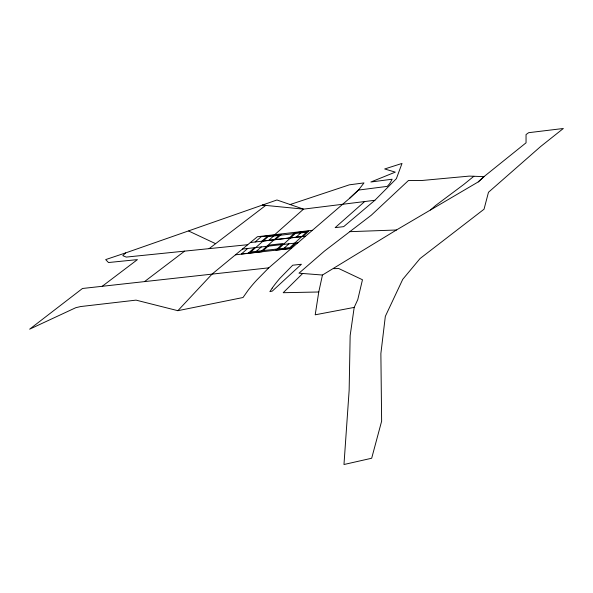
<?xml version="1.0" encoding="UTF-8"?>
<svg xmlns="http://www.w3.org/2000/svg" width="593" height="593" viewBox="0 0 593 593"><rect width="100%" height="100%" fill="white"/><g stroke="black" fill="none" stroke-linecap="round" stroke-linejoin="round"><path stroke-width="0.89" d="M333.503 268.651L338.759 268.54L362.471 279.748L357.772 299.628L354.191 307.404L350.152 335.631L349.144 390.335L343.977 464.512L371.678 458.241L381.633 421.171L380.876 353.547L385.331 316.358L402.729 279.355L420.022 258.578L484.036 209.218L488.476 192.273L540.705 146.471L563.35 128.488L528.667 132.684L526.043 134.552L526.05 142.809L483.977 176.64L478.255 181.903L396.428 230.002L322.459 275.033L298.976 273.188L324.46 251.084L371.27 215.229L408.51 180.457L422.142 180.472L469.3 176.106L483.977 176.64L478.269 181.903M322.459 275.033L318.767 291.993L315.202 314.809L354.191 307.404M268.777 267.836L256.828 279.992A461.258 146.048 -9.7 0 0 248.074 290.348L243.019 297.516L177.87 310.688L136.034 300.132L80.655 306.551L75.763 307.708L29.65 329.174L82.479 288.48L268.777 267.836L349.618 198.292L358.772 189.723L363.983 182.911L349.381 184.823L290.14 204.526M177.87 310.688L212.124 274.048L257.406 236.733L312.392 230.306M302.689 273.484L283.202 292.712L318.767 291.993M349.618 198.292L358.387 190.086L387.259 186.372L389.683 183.652L392.143 179.219L370.877 181.999L395.294 172.133L384.664 168.968L402.01 163.438L396.376 178.671L374.88 200.278L303.52 209.136L276.946 199.982L125.605 252.922L122.81 255.672L126.242 257.088L247.733 244.701M295.914 243.019L289.933 248.563L275.901 250.127L283.165 243.508L269.378 245.072L262.002 251.677L241.403 253.967L247.711 248.467M302.949 236.488L308.694 231.159L294.966 232.76L289.125 238.082M282.898 249.342L288.924 243.805M296.018 237.289L301.815 231.959M278.51 248.867L295.358 233.494M275.434 239.661L281.364 234.346L261.202 236.703L255.138 241.996M261.854 250.728L279.014 235.399M274.678 234.709L303.52 209.136L262.432 205.082L265.723 205.408L209.114 248.637M255.101 252.44L261.32 246.933M268.636 240.439L274.611 235.139M364.673 201.546L335.141 227.645L343.695 226.645L374.88 200.278M248.237 253.211L254.501 247.704M261.869 241.218L267.895 235.918M430.496 209.974L435.64 205.489L463.607 184.593L473.881 176.269M144.581 281.564L184.631 251.136M102.241 286.278L137.443 259.615L108.482 262.529L105.68 259.593L125.605 252.922M263.173 241.003L301.785 236.555M250.357 242.544L305.558 236.192M235.436 254.834L291.385 248.4M242.441 249.067L297.894 242.789M349.952 231.67L396.428 230.002M188.685 231.025L215.607 243.679M272.18 288.161L269.867 291.652L272.32 291.081L301.414 264.256L292.712 265.212L279.726 278.502A428.88 135.16 -9.7 0 0 272.18 288.161M306.492 232.197L289.858 247.6L250.713 251.973L268.088 236.666L306.492 232.197"/></g></svg>
